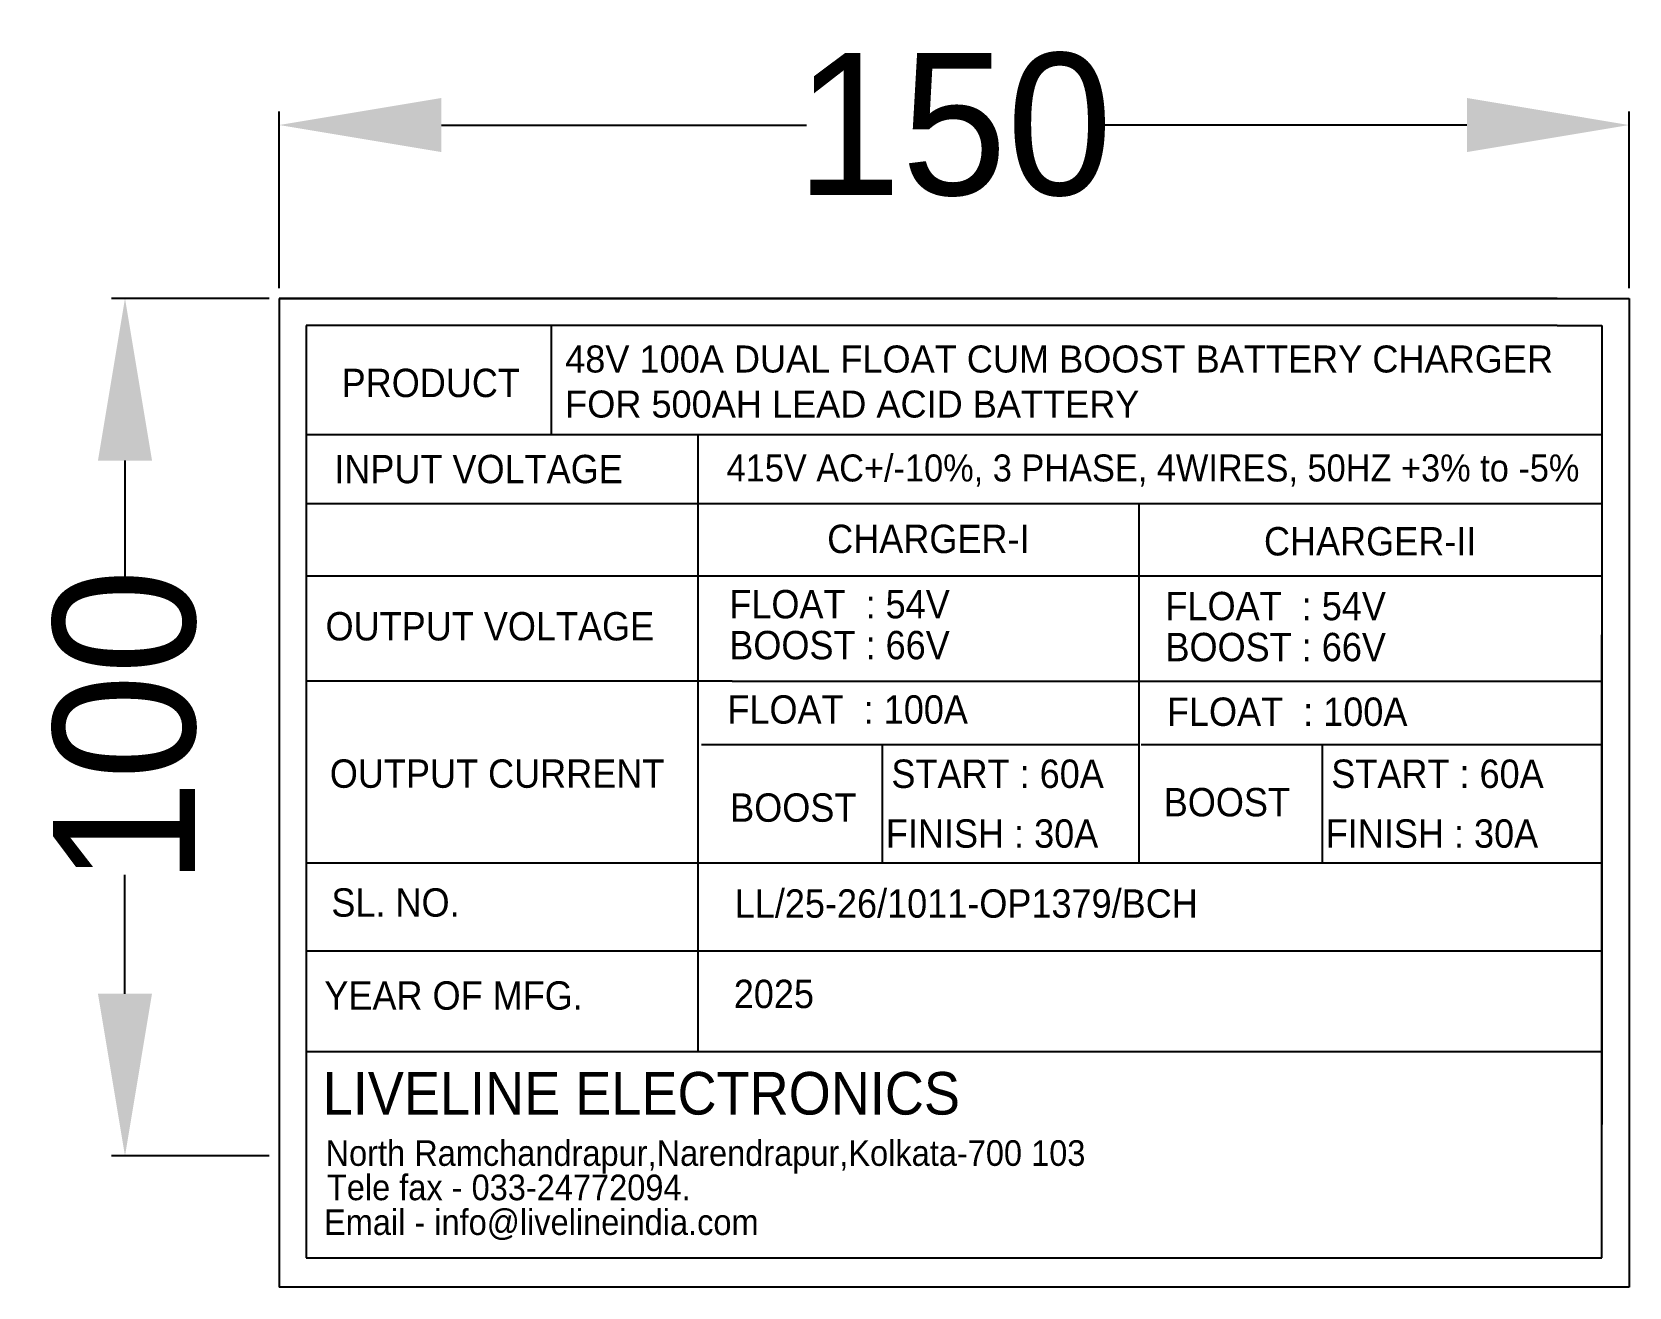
# Model space of a CAD drawing. Extents: x -1526 to -1289, y 1993 to 2179.
import ezdxf

# ---------------------------------------------------------------- set-up
doc = ezdxf.new("R2010")
doc.units = 0
doc.header["$LTSCALE"] = 4
doc.header["$MEASUREMENT"] = 0
doc.layers.get('0').update_dxf_attribs({"linetype": 'CONTINUOUS'})
doc.layers.get('DEFPOINTS').update_dxf_attribs({"linetype": 'CONTINUOUS'})
doc.styles.add('STYLE4', font='GOTHIC.TTF', dxfattribs={"height": 35})
doc.styles.add('STYLE5', font='GOTHIC.TTF', dxfattribs={"height": 21})
doc.dimstyles.get("Standard").update_dxf_attribs({"dimtxt": 0.18, "dimasz": 0.18, "dimexe": 0.18, "dimexo": 0.0625, "dimgap": 0.09, "dimtad": 0, "dimtih": 1, "dimtoh": 1, "dimdec": 4, "dimzin": 0, "dimdsep": 46, "dimtxsty": 'Standard', "dimcen": 0.09, "dimadec": 0, "dimazin": 0, "dimtfac": 1, "dimtdec": 4, "dimtofl": 0, "dimtmove": 0, "dimatfit": 3, "dimfxl": 1, "dimtolj": 1, "dimtzin": 0, "dimarcsym": 0})

# ---------------------------------------------------------------- blocks, each defined once
blk = doc.blocks.new('*D0')
at = {"color": 0, "lineweight": -2, "transparency": 16777216}
for p, q in [((-1489, 2141.25), (-1489, 2167.41)), ((-1289.17, 2141.25), (-1289.17, 2167.41)), ((-1465, 2165.41), (-1410.94, 2165.41)), ((-1313.17, 2165.41), (-1367.24, 2165.41))]:
    blk.add_line(p, q, dxfattribs=at)
at = {"color": 0, "transparency": 16777216}
for points in [[(-1465, 2169.41), (-1465, 2161.41), (-1489, 2165.41)], [(-1313.17, 2169.41), (-1313.17, 2161.41), (-1289.17, 2165.41)]]:
    blk.add_solid(points, dxfattribs=at)
at = {"layer": 'DEFPOINTS', "color": 0, "transparency": 16777216}
for p in [(-1289.17, 2165.41), (-1489, 2139.75), (-1289.17, 2139.75)]:
    blk.add_point(p, dxfattribs=at)
at = {"color": 0, "transparency": 16777216, "insert": (-1389.09, 2165.41), "char_height": 21, "attachment_point": 5, "style": 'STYLE5'}
blk.add_mtext('\\A1;150', dxfattribs=at)
blk = doc.blocks.new('*D1')
at = {"color": 0, "lineweight": -2, "transparency": 16777216}
for p, q in [((-1490.5, 2139.75), (-1513.83, 2139.75)), ((-1511.83, 2115.75), (-1511.83, 2098.14)), ((-1511.83, 2036.83), (-1511.83, 2054.45)), ((-1490.5, 2012.83), (-1513.83, 2012.83))]:
    blk.add_line(p, q, dxfattribs=at)
at = {"color": 0, "transparency": 16777216}
for points in [[(-1515.83, 2115.75), (-1507.83, 2115.75), (-1511.83, 2139.75)], [(-1515.83, 2036.83), (-1507.83, 2036.83), (-1511.83, 2012.83)]]:
    blk.add_solid(points, dxfattribs=at)
at = {"layer": 'DEFPOINTS', "color": 0, "transparency": 16777216}
for p in [(-1489, 2139.75), (-1511.83, 2012.83), (-1489, 2012.83)]:
    blk.add_point(p, dxfattribs=at)
at = {"color": 0, "transparency": 16777216, "insert": (-1511.83, 2076.29), "char_height": 21, "attachment_point": 5, "rotation": 90, "style": 'STYLE5'}
blk.add_mtext('\\A1;100', dxfattribs=at)

msp = doc.modelspace()

# ---------------------------------------------------------------- linework, layer by layer
for p, q in [((-1489, 2139.75), (-1489, 1993.41)), ((-1377.89, 2139.75), (-1489, 2139.75)), ((-1489, 2139.75), (-1289.17, 2139.75)), ((-1299.83, 2139.75), (-1485, 2139.75)), ((-1289.17, 2139.75), (-1289.17, 1993.41)), ((-1485, 2135.75), (-1485, 1997.75)), ((-1299.83, 2135.75), (-1485, 2135.75)), ((-1448.76, 2135.75), (-1448.76, 2119.57)), ((-1299.83, 2135.75), (-1293.18, 2135.75)), ((-1293.18, 2135.75), (-1293.18, 2112.56)), ((-1293.18, 2119.57), (-1485, 2119.57)), ((-1427.03, 2119.57), (-1427.03, 2028.22)), ((-1293.18, 2112.56), (-1293.18, 2031.03)), ((-1293.18, 2109.33), (-1485, 2109.33)), ((-1293.18, 2109.33), (-1485, 2109.33)), ((-1485, 2109.33), (-1485, 2067.56)), ((-1361.73, 2109.33), (-1361.73, 2056.14)), ((-1293.18, 2098.65), (-1485, 2098.65)), ((-1293.18, 2098.65), (-1485, 2098.65)), ((-1293.18, 2031.03), (-1293.18, 2089.94)), ((-1421.96, 2083.11), (-1485, 2083.11)), ((-1421.96, 2083.11), (-1293.18, 2083.11)), ((-1426.51, 2073.74), (-1361.73, 2073.74)), ((-1399.72, 2073.74), (-1399.72, 2061.56)), ((-1399.72, 2073.55), (-1399.72, 2056.14)), ((-1361.38, 2073.74), (-1293.18, 2073.74)), ((-1334.59, 2073.74), (-1334.59, 2061.56)), ((-1334.59, 2073.55), (-1334.59, 2056.14)), ((-1293.18, 2056.14), (-1485, 2056.14)), ((-1293.18, 1997.75), (-1293.18, 2048.34)), ((-1293.18, 2043.11), (-1485, 2043.11)), ((-1293.18, 2033.82), (-1293.18, 2017.49)), ((-1293.18, 2028.22), (-1485, 2028.22)), ((-1485, 2016.83), (-1485, 2016.83)), ((-1485, 2016.83), (-1485, 2016.83)), ((-1485, 1997.75), (-1293.18, 1997.75)), ((-1289.17, 1993.41), (-1489, 1993.41))]:
    msp.add_line(p, q)

# ---------------------------------------------------------------- texts
at = {"style": 'STYLE4', "width": 0.95}
for s, height, p in [('PRODUCT', 4.202, (-1479.76, 2125.14)), ('INPUT VOLTAGE', 4.2022, (-1480.85, 2112.39)), ('415V AC+/-10%%%, 3 PHASE, 4WIRES, 50HZ +3%%% to -5%%%', 4, (-1422.77, 2112.65)), ('CHARGER-I', 4.202, (-1407.88, 2102.05)), ('CHARGER-II', 4.202, (-1343.22, 2101.7)), ('FLOAT  : 54V', 4.2022, (-1422.37, 2092.39)), ('FLOAT  : 54V', 4.2022, (-1357.8, 2092.11)), ('OUTPUT VOLTAGE', 4.2022, (-1482.14, 2089.12)), ('BOOST : 66V', 4.2022, (-1422.37, 2086.33)), ('BOOST : 66V', 4.2022, (-1357.8, 2086.04)), ('FLOAT  : 100A', 4.2022, (-1422.65, 2076.8)), ('FLOAT  : 100A', 4.2022, (-1357.59, 2076.47)), ('OUTPUT CURRENT', 4.2022, (-1481.51, 2067.31)), ('     START : 60A', 4.2022, (-1405.79, 2067.29)), ('     START : 60A', 4.2022, (-1340.67, 2067.29)), ('     BOOST ', 4.2022, (-1429.66, 2062.28)), ('     BOOST ', 4.2022, (-1365.47, 2063.08)), ('     FINISH : 30A', 4.2022, (-1406.61, 2058.44)), ('     FINISH : 30A', 4.2022, (-1341.49, 2058.44)), ('SL. NO.', 4.202, (-1481.28, 2048.23)), ('LL/25-26/1011-OP1379/BCH', 4.2022, (-1421.57, 2048.08)), ('YEAR OF MFG.', 4.2022, (-1482.32, 2034.46)), ('2025', 4.202, (-1421.71, 2034.7)), ('LIVELINE ELECTRONICS', 6.3033, (-1482.56, 2018.94)), ('North Ramchandrapur,Narendrapur,Kolkata-700 103', 3.7925, (-1482.14, 2011.35)), ('Tele fax - 033-24772094.', 3.7925, (-1481.94, 2006.26)), ('Email - info@livelineindia.com', 3.7925, (-1482.37, 2001.12))]:
    msp.add_text(s, height=height, dxfattribs=at).set_placement(p)
at = {"insert": (-1446.67, 2132.78), "char_height": 4, "attachment_point": 1, "style": 'STYLE4'}
msp.add_mtext_dynamic_manual_height_columns('48V 100A DUAL FLOAT CUM BOOST BATTERY CHARGER  FOR 500AH LEAD ACID BATTERY', width=157.5378, gutter_width=150, heights=[25.56], dxfattribs=at)

# ---------------------------------------------------------------- dimensions: what is measured, and where the dimension line sits
dim = msp.add_linear_dim(base=(-1289.17, 2165.41), p1=(-1489, 2139.75), p2=(-1289.17, 2139.75), text='150', dimstyle='Standard', override={"dimtxt": 23, "dimasz": 24, "dimexe": 2, "dimexo": 1.5, "dimtih": 0, "dimtoh": 0, "dimdec": 0, "dimtxsty": 'STYLE5', "dimtmove": 2})
dim.commit()
dim.dimension.update_dxf_attribs({"geometry": '*D0', "text_midpoint": (-1389.09, 2165.41)})
dim = msp.add_linear_dim(base=(-1511.83, 2012.83), p1=(-1489, 2139.75), p2=(-1489, 2012.83), angle=90, text='100', dimstyle='Standard', override={"dimtxt": 23, "dimasz": 24, "dimexe": 2, "dimexo": 1.5, "dimtih": 0, "dimtoh": 0, "dimdec": 0, "dimtxsty": 'STYLE5', "dimtmove": 2})
dim.commit()
dim.dimension.update_dxf_attribs({"geometry": '*D1', "text_midpoint": (-1511.83, 2076.29)})

doc.saveas('drawing.dxf')
